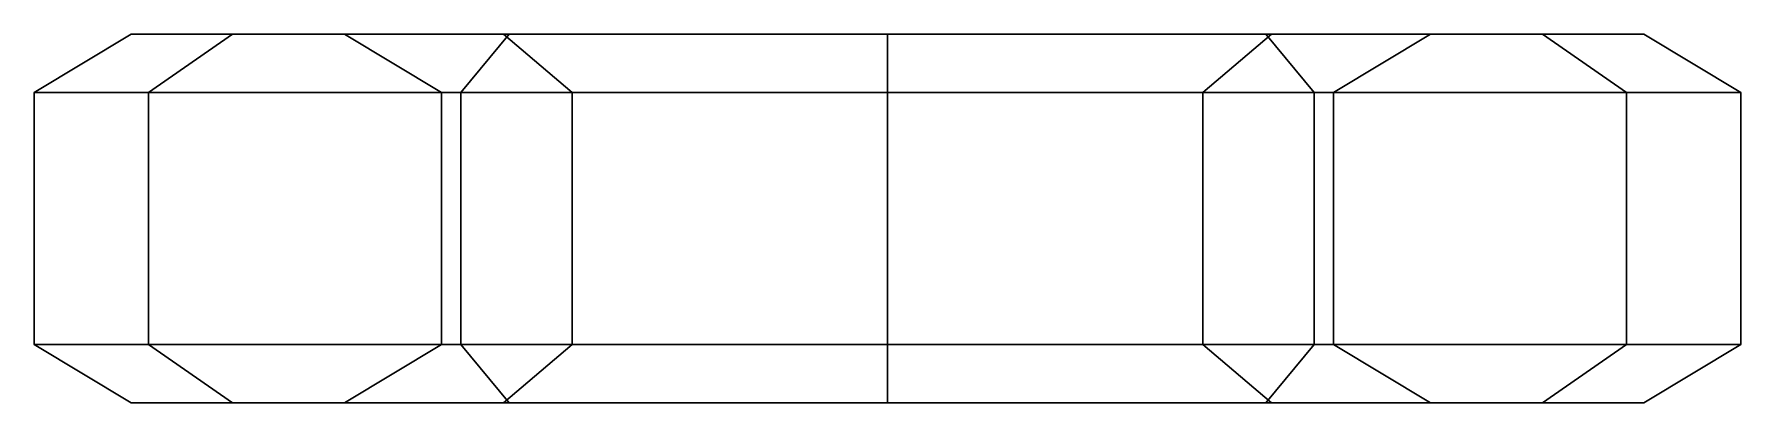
# Model space of a CAD drawing. Extents: x -0.44 to 0.44, y 3.08 to 3.27.
import ezdxf

# ---------------------------------------------------------------- set-up
doc = ezdxf.new("R2010")
doc.units = 0
doc.layers.add('WHEELS', color=2, linetype='CONTINUOUS')

msp = doc.modelspace()

# ---------------------------------------------------------------- linework, layer by layer
at = {"layer": 'WHEELS'}
for points in [[(-0.44, 3.24, 1.08), (-0.38105, 3.24, 1.3), (-0.33775, 3.27, 1.275), (-0.39, 3.27, 1.08)], [(-0.38105, 3.24, 0.86), (-0.44, 3.24, 1.08), (-0.39, 3.27, 1.08), (-0.33775, 3.27, 0.885)], [(-0.39, 3.27, 1.08), (-0.33775, 3.27, 1.275), (-0.28, 3.27, 1.08)], [(-0.33775, 3.27, 0.885), (-0.39, 3.27, 1.08), (-0.28, 3.27, 1.08), (-0.19799, 3.27, 0.88201)], [(-0.22, 3.24, 0.69895), (-0.38105, 3.24, 0.86), (-0.33775, 3.27, 0.885), (-0.195, 3.27, 0.74225)], [(-0.38105, 3.24, 1.3), (-0.22, 3.24, 1.46105), (-0.195, 3.27, 1.41775), (-0.33775, 3.27, 1.275)], [(-0.33775, 3.27, 1.275), (-0.195, 3.27, 1.41775), (-0.19799, 3.27, 1.27799), (-0.28, 3.27, 1.08)], [(-0.195, 3.27, 0.74225), (-0.33775, 3.27, 0.885), (-0.19799, 3.27, 0.88201), (0, 3.27, 0.8)], [(-0.16263, 3.24, 1.24263), (-0.23, 3.24, 1.08), (-0.28, 3.27, 1.08), (-0.19799, 3.27, 1.27799)], [(-0.23, 3.24, 1.08), (-0.16263, 3.24, 0.91737), (-0.19799, 3.27, 0.88201), (-0.28, 3.27, 1.08)], [(0, 3.24, 0.64), (-0.22, 3.24, 0.69895), (-0.195, 3.27, 0.74225), (0, 3.27, 0.69)], [(-0.22, 3.24, 1.46105), (0, 3.24, 1.52), (0, 3.27, 1.47), (-0.195, 3.27, 1.41775)], [(-0.16263, 3.24, 0.91737), (0, 3.24, 0.85), (0, 3.27, 0.8), (-0.19799, 3.27, 0.88201)], [(-0.195, 3.27, 1.41775), (0, 3.27, 1.47), (0, 3.27, 1.36), (-0.19799, 3.27, 1.27799)], [(0, 3.24, 1.31), (-0.16263, 3.24, 1.24263), (-0.19799, 3.27, 1.27799), (0, 3.27, 1.36)], [(0, 3.27, 0.69), (-0.195, 3.27, 0.74225), (0, 3.27, 0.8)], [(0.22, 3.24, 0.69895), (0, 3.24, 0.64), (0, 3.27, 0.69), (0.195, 3.27, 0.74225)], [(0.195, 3.27, 0.74225), (0, 3.27, 0.69), (0, 3.27, 0.8), (0.19799, 3.27, 0.88201)], [(0, 3.24, 0.85), (0.16263, 3.24, 0.91737), (0.19799, 3.27, 0.88201), (0, 3.27, 0.8)], [(0, 3.24, 1.52), (0.22, 3.24, 1.46105), (0.195, 3.27, 1.41775), (0, 3.27, 1.47)], [(0, 3.27, 1.47), (0.195, 3.27, 1.41775), (0, 3.27, 1.36)], [(0.16263, 3.24, 1.24263), (0, 3.24, 1.31), (0, 3.27, 1.36), (0.19799, 3.27, 1.27799)], [(0.195, 3.27, 1.41775), (0.33775, 3.27, 1.275), (0.19799, 3.27, 1.27799), (0, 3.27, 1.36)], [(0.23, 3.24, 1.08), (0.16263, 3.24, 1.24263), (0.19799, 3.27, 1.27799), (0.28, 3.27, 1.08)], [(0.16263, 3.24, 0.91737), (0.23, 3.24, 1.08), (0.28, 3.27, 1.08), (0.19799, 3.27, 0.88201)], [(0.33775, 3.27, 0.885), (0.195, 3.27, 0.74225), (0.19799, 3.27, 0.88201), (0.28, 3.27, 1.08)], [(0.38105, 3.24, 0.86), (0.22, 3.24, 0.69895), (0.195, 3.27, 0.74225), (0.33775, 3.27, 0.885)], [(0.22, 3.24, 1.46105), (0.38105, 3.24, 1.3), (0.33775, 3.27, 1.275), (0.195, 3.27, 1.41775)], [(0.33775, 3.27, 1.275), (0.39, 3.27, 1.08), (0.28, 3.27, 1.08), (0.19799, 3.27, 1.27799)], [(0.39, 3.27, 1.08), (0.33775, 3.27, 0.885), (0.28, 3.27, 1.08)], [(0.38105, 3.24, 1.3), (0.44, 3.24, 1.08), (0.39, 3.27, 1.08), (0.33775, 3.27, 1.275)], [(0.44, 3.24, 1.08), (0.38105, 3.24, 0.86), (0.33775, 3.27, 0.885), (0.39, 3.27, 1.08)], [(-0.44, 3.11, 1.08), (-0.38105, 3.11, 1.3), (-0.38105, 3.24, 1.3), (-0.44, 3.24, 1.08)], [(-0.38105, 3.11, 0.86), (-0.44, 3.11, 1.08), (-0.44, 3.24, 1.08), (-0.38105, 3.24, 0.86)], [(-0.22, 3.11, 0.69895), (-0.38105, 3.11, 0.86), (-0.38105, 3.24, 0.86), (-0.22, 3.24, 0.69895)], [(-0.38105, 3.11, 1.3), (-0.22, 3.11, 1.46105), (-0.22, 3.24, 1.46105), (-0.38105, 3.24, 1.3)], [(-0.23, 3.24, 1.08), (-0.16263, 3.24, 1.24263), (-0.16263, 3.11, 1.24263), (-0.23, 3.11, 1.08)], [(-0.16263, 3.24, 0.91737), (-0.23, 3.24, 1.08), (-0.23, 3.11, 1.08), (-0.16263, 3.11, 0.91737)], [(0, 3.11, 0.64), (-0.22, 3.11, 0.69895), (-0.22, 3.24, 0.69895), (0, 3.24, 0.64)], [(-0.22, 3.11, 1.46105), (0, 3.11, 1.52), (0, 3.24, 1.52), (-0.22, 3.24, 1.46105)], [(-0.16263, 3.24, 1.24263), (0, 3.24, 1.31), (0, 3.11, 1.31), (-0.16263, 3.11, 1.24263)], [(0, 3.24, 0.85), (-0.16263, 3.24, 0.91737), (-0.16263, 3.11, 0.91737), (0, 3.11, 0.85)], [(0.22, 3.11, 0.69895), (0, 3.11, 0.64), (0, 3.24, 0.64), (0.22, 3.24, 0.69895)], [(0, 3.11, 1.52), (0.22, 3.11, 1.46105), (0.22, 3.24, 1.46105), (0, 3.24, 1.52)], [(0.16263, 3.24, 0.91737), (0, 3.24, 0.85), (0, 3.11, 0.85), (0.16263, 3.11, 0.91737)], [(0, 3.24, 1.31), (0.16263, 3.24, 1.24263), (0.16263, 3.11, 1.24263), (0, 3.11, 1.31)], [(0.23, 3.24, 1.08), (0.16263, 3.24, 0.91737), (0.16263, 3.11, 0.91737), (0.23, 3.11, 1.08)], [(0.16263, 3.24, 1.24263), (0.23, 3.24, 1.08), (0.23, 3.11, 1.08), (0.16263, 3.11, 1.24263)], [(0.38105, 3.11, 0.86), (0.22, 3.11, 0.69895), (0.22, 3.24, 0.69895), (0.38105, 3.24, 0.86)], [(0.22, 3.11, 1.46105), (0.38105, 3.11, 1.3), (0.38105, 3.24, 1.3), (0.22, 3.24, 1.46105)], [(0.38105, 3.11, 1.3), (0.44, 3.11, 1.08), (0.44, 3.24, 1.08), (0.38105, 3.24, 1.3)], [(0.44, 3.11, 1.08), (0.38105, 3.11, 0.86), (0.38105, 3.24, 0.86), (0.44, 3.24, 1.08)], [(-0.38105, 3.11, 1.3), (-0.44, 3.11, 1.08), (-0.39, 3.08, 1.08), (-0.33775, 3.08, 1.275)], [(-0.44, 3.11, 1.08), (-0.38105, 3.11, 0.86), (-0.33775, 3.08, 0.885), (-0.39, 3.08, 1.08)], [(-0.38105, 3.11, 0.86), (-0.22, 3.11, 0.69895), (-0.195, 3.08, 0.74225), (-0.33775, 3.08, 0.885)], [(-0.22, 3.11, 1.46105), (-0.38105, 3.11, 1.3), (-0.33775, 3.08, 1.275), (-0.195, 3.08, 1.41775)], [(-0.23, 3.11, 1.08), (-0.16263, 3.11, 1.24263), (-0.19799, 3.08, 1.27799), (-0.28, 3.08, 1.08)], [(-0.16263, 3.11, 0.91737), (-0.23, 3.11, 1.08), (-0.28, 3.08, 1.08), (-0.19799, 3.08, 0.88201)], [(-0.22, 3.11, 0.69895), (0, 3.11, 0.64), (0, 3.08, 0.69), (-0.195, 3.08, 0.74225)], [(0, 3.11, 1.52), (-0.22, 3.11, 1.46105), (-0.195, 3.08, 1.41775), (0, 3.08, 1.47)], [(0, 3.11, 0.85), (-0.16263, 3.11, 0.91737), (-0.19799, 3.08, 0.88201), (0, 3.08, 0.8)], [(-0.16263, 3.11, 1.24263), (0, 3.11, 1.31), (0, 3.08, 1.36), (-0.19799, 3.08, 1.27799)], [(0, 3.11, 0.64), (0.22, 3.11, 0.69895), (0.195, 3.08, 0.74225), (0, 3.08, 0.69)], [(0.16263, 3.11, 0.91737), (0, 3.11, 0.85), (0, 3.08, 0.8), (0.19799, 3.08, 0.88201)], [(0.22, 3.11, 1.46105), (0, 3.11, 1.52), (0, 3.08, 1.47), (0.195, 3.08, 1.41775)], [(0, 3.11, 1.31), (0.16263, 3.11, 1.24263), (0.19799, 3.08, 1.27799), (0, 3.08, 1.36)], [(0.16263, 3.11, 1.24263), (0.23, 3.11, 1.08), (0.28, 3.08, 1.08), (0.19799, 3.08, 1.27799)], [(0.23, 3.11, 1.08), (0.16263, 3.11, 0.91737), (0.19799, 3.08, 0.88201), (0.28, 3.08, 1.08)], [(0.22, 3.11, 0.69895), (0.38105, 3.11, 0.86), (0.33775, 3.08, 0.885), (0.195, 3.08, 0.74225)], [(0.38105, 3.11, 1.3), (0.22, 3.11, 1.46105), (0.195, 3.08, 1.41775), (0.33775, 3.08, 1.275)], [(0.44, 3.11, 1.08), (0.38105, 3.11, 1.3), (0.33775, 3.08, 1.275), (0.39, 3.08, 1.08)], [(0.38105, 3.11, 0.86), (0.44, 3.11, 1.08), (0.39, 3.08, 1.08), (0.33775, 3.08, 0.885)], [(-0.33775, 3.08, 1.275), (-0.39, 3.08, 1.08), (-0.28, 3.08, 1.08), (-0.19799, 3.08, 1.27799)], [(-0.39, 3.08, 1.08), (-0.33775, 3.08, 0.885), (-0.28, 3.08, 1.08)], [(-0.33775, 3.08, 0.885), (-0.195, 3.08, 0.74225), (-0.19799, 3.08, 0.88201), (-0.28, 3.08, 1.08)], [(-0.195, 3.08, 1.41775), (-0.33775, 3.08, 1.275), (-0.19799, 3.08, 1.27799), (0, 3.08, 1.36)], [(-0.195, 3.08, 0.74225), (0, 3.08, 0.69), (0, 3.08, 0.8), (-0.19799, 3.08, 0.88201)], [(0, 3.08, 1.47), (-0.195, 3.08, 1.41775), (0, 3.08, 1.36)], [(0.195, 3.08, 0.74225), (0.33775, 3.08, 0.885), (0.19799, 3.08, 0.88201), (0, 3.08, 0.8)], [(0, 3.08, 0.69), (0.195, 3.08, 0.74225), (0, 3.08, 0.8)], [(0.195, 3.08, 1.41775), (0, 3.08, 1.47), (0, 3.08, 1.36), (0.19799, 3.08, 1.27799)], [(0.33775, 3.08, 1.275), (0.195, 3.08, 1.41775), (0.19799, 3.08, 1.27799), (0.28, 3.08, 1.08)], [(0.33775, 3.08, 0.885), (0.39, 3.08, 1.08), (0.28, 3.08, 1.08), (0.19799, 3.08, 0.88201)], [(0.39, 3.08, 1.08), (0.33775, 3.08, 1.275), (0.28, 3.08, 1.08)]]:
    msp.add_3dface(points, dxfattribs=at)

doc.saveas('drawing.dxf')
